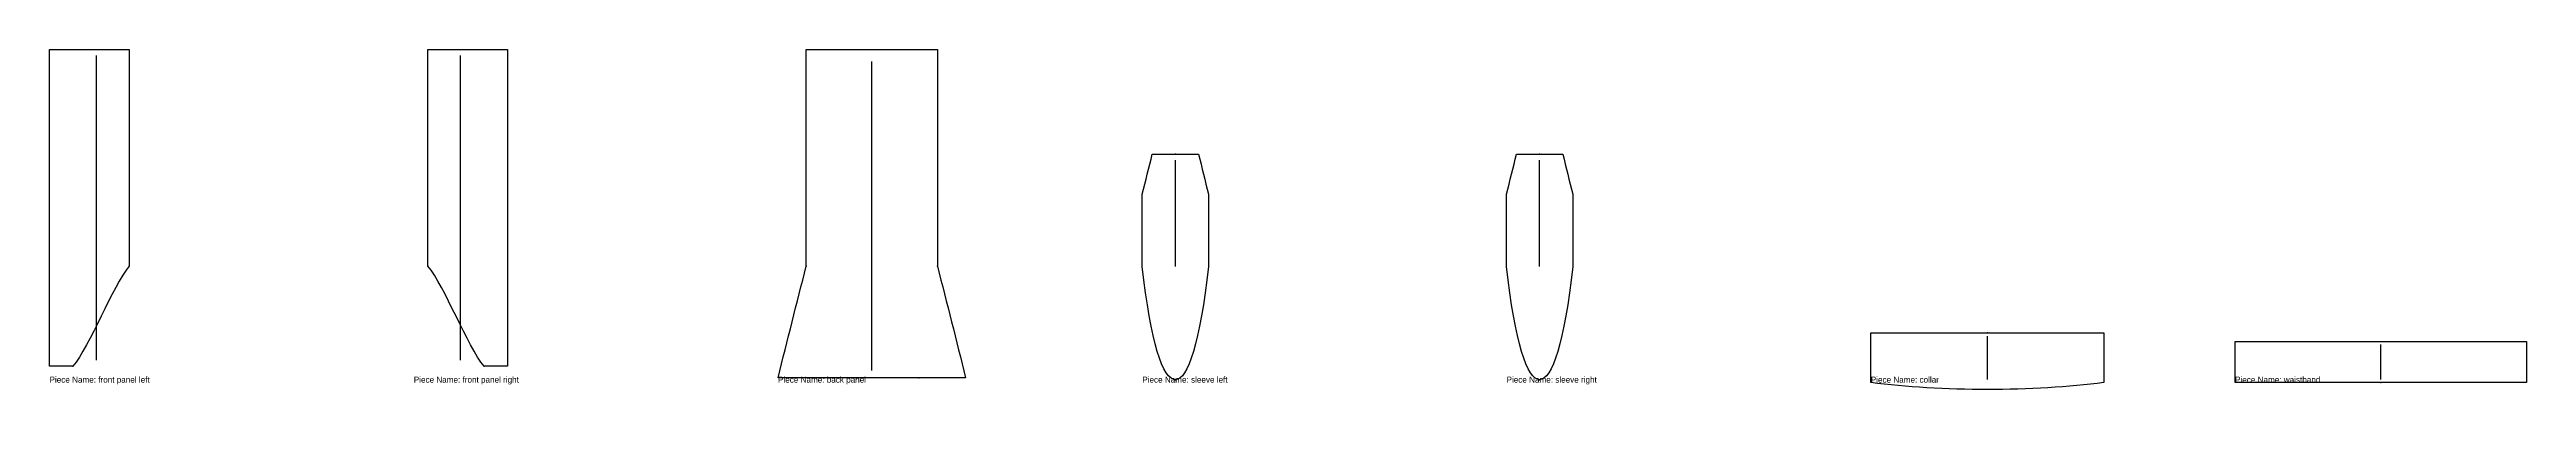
# Model space of a CAD drawing. Header units: millimetres. Extents: x 0 to 4080, y -58 to 550.
import ezdxf

# ---------------------------------------------------------------- set-up
doc = ezdxf.new("R2010")
doc.units = ezdxf.units.MM
for name, color, linetype in [('1', 7, 'Continuous'), ('4', 7, 'Continuous'), ('7', 7, 'Continuous'), ('8', 255, 'Continuous')]:
    doc.layers.add(name, color=color, linetype=linetype)

# ---------------------------------------------------------------- blocks, each defined once
blk = doc.blocks.new('front panel left')
at = {"layer": '1'}
blk.add_open_spline([(0, 27), (12.9, 27), (25.8, 27), (38.6, 27), (66.4, 60.1), (103.5, 159.4), (131.3, 192.5), (131.3, 311.7), (131.3, 430.8), (131.3, 550), (87.5, 550), (43.8, 550), (0, 550), (0, 375.7), (0, 201.3), (0, 27)], degree=3, knots=[0, 0, 0, 0, 1, 1, 1, 2, 2, 2, 3, 3, 3, 4, 4, 4, 5, 5, 5, 5], dxfattribs=at)
at = {"layer": '4'}
for p in [(131.3, 192.5), (38.6, 27)]:
    blk.add_point(p, dxfattribs=at)
at = {"layer": '7'}
blk.add_lwpolyline([(77.2, 37), (77.2, 540)], dxfattribs=at)
at = {"layer": '8'}
blk.add_text('Piece Name: front panel left', height=10, dxfattribs=at).set_placement((0, 0))
blk = doc.blocks.new('front panel right')
at = {"layer": '1'}
blk.add_open_spline([(154.5, 27), (154.5, 201.3), (154.5, 375.7), (154.5, 550), (110.7, 550), (67, 550), (23.2, 550), (23.2, 430.8), (23.2, 311.7), (23.2, 192.5), (51, 159.4), (88.1, 60.1), (115.9, 27), (128.8, 27), (141.6, 27), (154.5, 27)], degree=3, knots=[0, 0, 0, 0, 1, 1, 1, 2, 2, 2, 3, 3, 3, 4, 4, 4, 5, 5, 5, 5], dxfattribs=at)
at = {"layer": '4'}
for p in [(23.2, 192.5), (115.9, 27)]:
    blk.add_point(p, dxfattribs=at)
at = {"layer": '7'}
blk.add_lwpolyline([(77.2, 37), (77.2, 540)], dxfattribs=at)
at = {"layer": '8'}
blk.add_text('Piece Name: front panel right', height=10, dxfattribs=at).set_placement((0, 0))
blk = doc.blocks.new('back panel')
at = {"layer": '1'}
blk.add_open_spline([(0, 8), (103, 8), (206, 8), (309, 8), (293.6, 69.5), (278.1, 131), (262.6, 192.5), (262.6, 311.7), (262.6, 430.8), (262.6, 550), (190.6, 550), (118.5, 550), (46.4, 550), (46.4, 430.8), (46.4, 311.7), (46.4, 192.5), (30.9, 131), (15.5, 69.5), (0, 8)], degree=3, knots=[0, 0, 0, 0, 1, 1, 1, 2, 2, 2, 3, 3, 3, 4, 4, 4, 5, 5, 5, 6, 6, 6, 6], dxfattribs=at)
at = {"layer": '4'}
for p in [(46.4, 192.5), (262.6, 192.5), (77.2, 8), (231.8, 8)]:
    blk.add_point(p, dxfattribs=at)
at = {"layer": '7'}
blk.add_lwpolyline([(154.5, 20), (154.5, 530)], dxfattribs=at)
at = {"layer": '8'}
blk.add_text('Piece Name: back panel', height=10, dxfattribs=at).set_placement((0, 0))
blk = doc.blocks.new('sleeve left')
at = {"layer": '1'}
blk.add_open_spline([(0, 192), (27.2, -57.6), (81.8, -57.6), (109, 192), (109, 231.7), (109, 271.3), (109, 311), (103.5, 333), (98.1, 355), (92.7, 377), (67.2, 377), (41.8, 377), (16.4, 377), (10.9, 355), (5.5, 333), (0, 311), (0, 271.3), (0, 231.7), (0, 192)], degree=3, knots=[0, 0, 0, 0, 1, 1, 1, 2, 2, 2, 3, 3, 3, 4, 4, 4, 5, 5, 5, 6, 6, 6, 6], dxfattribs=at)
at = {"layer": '4'}
for p in [(54.5, 377), (54.5, 4.8)]:
    blk.add_point(p, dxfattribs=at)
at = {"layer": '7'}
blk.add_lwpolyline([(54.5, 192), (54.5, 367)], dxfattribs=at)
at = {"layer": '8'}
blk.add_text('Piece Name: sleeve left', height=10, dxfattribs=at).set_placement((0, 0))
blk = doc.blocks.new('sleeve right')
at = {"layer": '1'}
blk.add_open_spline([(109, 192), (109, 231.7), (109, 271.3), (109, 311), (103.5, 333), (98.1, 355), (92.7, 377), (67.2, 377), (41.8, 377), (16.4, 377), (10.9, 355), (5.5, 333), (0, 311), (0, 271.3), (0, 231.7), (0, 192), (27.2, -57.6), (81.8, -57.6), (109, 192)], degree=3, knots=[0, 0, 0, 0, 1, 1, 1, 2, 2, 2, 3, 3, 3, 4, 4, 4, 5, 5, 5, 6, 6, 6, 6], dxfattribs=at)
at = {"layer": '4'}
for p in [(54.5, 377), (54.5, 4.8)]:
    blk.add_point(p, dxfattribs=at)
at = {"layer": '7'}
blk.add_lwpolyline([(54.5, 192), (54.5, 367)], dxfattribs=at)
at = {"layer": '8'}
blk.add_text('Piece Name: sleeve right', height=10, dxfattribs=at).set_placement((0, 0))
blk = doc.blocks.new('collar')
at = {"layer": '1'}
blk.add_open_spline([(0, 0), (115.2, -15), (268.8, -15), (384, 0), (384, 27.3), (384, 54.7), (384, 82), (256, 82), (128, 82), (0, 82), (0, 54.7), (0, 27.3), (0, 0)], degree=3, knots=[0, 0, 0, 0, 1, 1, 1, 2, 2, 2, 3, 3, 3, 4, 4, 4, 4], dxfattribs=at)
at = {"layer": '4'}
blk.add_point((192, 82), dxfattribs=at)
at = {"layer": '7'}
blk.add_lwpolyline([(192, 5), (192, 77)], dxfattribs=at)
at = {"layer": '8'}
blk.add_text('Piece Name: collar', height=10, dxfattribs=at).set_placement((0, 0))
blk = doc.blocks.new('waistband')
at = {"layer": '1'}
blk.add_open_spline([(0, 0), (160, 0), (320, 0), (480, 0), (480, 22.7), (480, 45.3), (480, 68), (320, 68), (160, 68), (0, 68), (0, 45.3), (0, 22.7), (0, 0)], degree=3, knots=[0, 0, 0, 0, 1, 1, 1, 2, 2, 2, 3, 3, 3, 4, 4, 4, 4], dxfattribs=at)
at = {"layer": '4'}
blk.add_point((240, 0), dxfattribs=at)
at = {"layer": '7'}
blk.add_lwpolyline([(240, 5), (240, 63)], dxfattribs=at)
at = {"layer": '8'}
blk.add_text('Piece Name: waistband', height=10, dxfattribs=at).set_placement((0, 0))

msp = doc.modelspace()

# ---------------------------------------------------------------- block references
at = {"layer": '1'}
for name, p in [('front panel left', (0, 0)), ('front panel right', (600, 0)), ('back panel', (1200, 0)), ('sleeve left', (1800, 0)), ('sleeve right', (2400, 0)), ('collar', (3000, 0)), ('waistband', (3600, 0))]:
    msp.add_blockref(name, p, dxfattribs=at)

doc.saveas('drawing.dxf')
